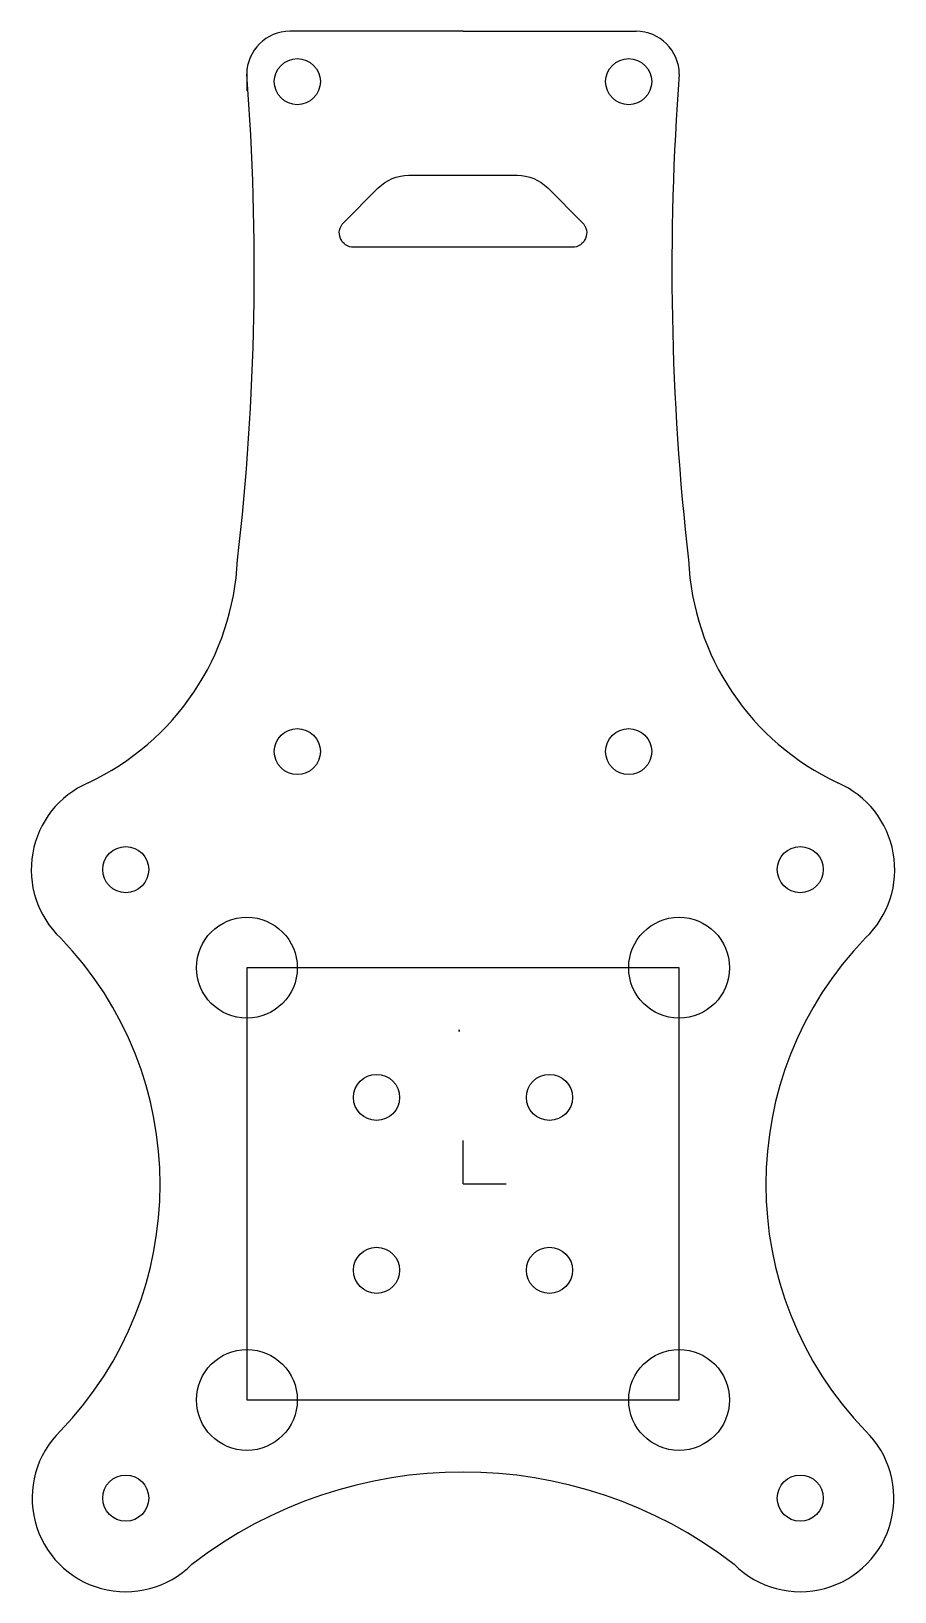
# Model space of a CAD drawing. Header units: millimetres. Extents: x -30 to 30, y -58 to 50.
import ezdxf

# ---------------------------------------------------------------- set-up
doc = ezdxf.new("R2010")
doc.units = ezdxf.units.MM
doc.layers.get('0').update_dxf_attribs({"linetype": 'CONTINUOUS'})

msp = doc.modelspace()

# ---------------------------------------------------------------- linework, layer by layer
for p, q in [((0, 50), (-12.01, 50)), ((0, 50), (12.01, 50)), ((-15.01, 47.01), (-15.01, 45.87)), ((5, 35), (-5, 35)), ((-16.63, 9.55), (-16.63, 9.55)), ((-0.27, -19.31), (-0.27, -19.42)), ((-0.27, -19.42), (-0.27, -19.31)), ((0, -30), (0, -27)), ((0, -30), (3, -30))]:
    msp.add_line(p, q)
msp.add_lwpolyline([(3.76, 40, -0.198912), (5.88, 39.12), (8.29, 36.71, -0.668179), (7.59, 35), (-7.59, 35, -0.668179), (-8.29, 36.71), (-5.88, 39.12, -0.198912), (-3.76, 40)], format="xyb", close=True)
msp.add_lwpolyline([(15, -15), (-15, -15), (-15, -45), (15, -45)], close=True)
for centre, radius in [((-11.5, 46.5), 1.6), ((11.5, 46.5), 1.6), ((-11.5, 0), 1.6), ((11.5, 0), 1.6), ((-23.41, -8.19), 1.6), ((23.41, -8.19), 1.6), ((-15, -15), 3.5), ((15, -15), 3.5), ((-6, -24), 1.6), ((6, -24), 1.6), ((-6, -36), 1.6), ((6, -36), 1.6), ((-15, -45), 3.5), ((15, -45), 3.5), ((-23.41, -51.81), 1.6), ((23.41, -51.81), 1.6)]:
    msp.add_circle(centre, radius)
for centre, radius, start, end in [((-12.01, 47), 3, 90, 179.8268), ((12.01, 47), 3, 0.1738, 90), ((-190.53, 33.49), 176.04, -6.581, 4.4059), ((192.42, 33.52), 177.92, 175.6523, 186.5227), ((-12.01, 45.89), 3, 179.23, 180.4237), ((-33.63, 14.15), 18, 295.0049, 357.3372), ((33.63, 14.15), 18, 182.6628, 244.9951), ((-23.41, -8.19), 6.56, 113.4532, 226.3233), ((23.41, -8.19), 6.56, -46.3233, 66.5468), ((-45.61, -30.04), 24.59, -44.0786, 44.0855), ((45.61, -30.04), 24.59, 135.9139, 224.0584), ((-23.41, -51.81), 6.5, 134.1767, 315), ((23.41, -51.81), 6.5, -135, 45.8998), ((0, -80.82), 30.82, 52.3737, 127.6263)]:
    msp.add_arc(centre, radius, start, end)

doc.saveas('drawing.dxf')
